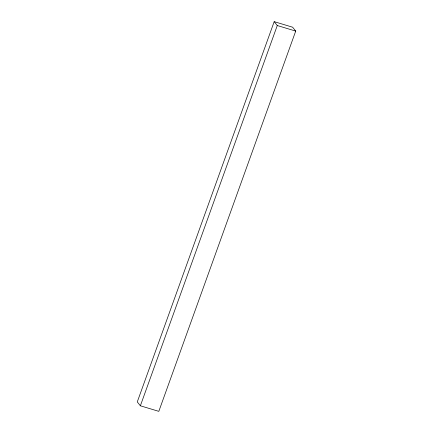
<?xml version="1.0" encoding="UTF-8"?>
<svg xmlns="http://www.w3.org/2000/svg" width="433" height="433" viewBox="0 0 433 433"><rect width="100%" height="100%" fill="white"/><g stroke="black" fill="none" stroke-linecap="round" stroke-linejoin="round"><path stroke-width="0.65" d="M274.186 21.65L137.283 401.911L140.368 405.791L158.814 411.35L295.717 31.089L292.632 27.209L274.186 21.65L277.272 25.531L295.717 31.089M140.368 405.791L277.272 25.531"/></g></svg>
